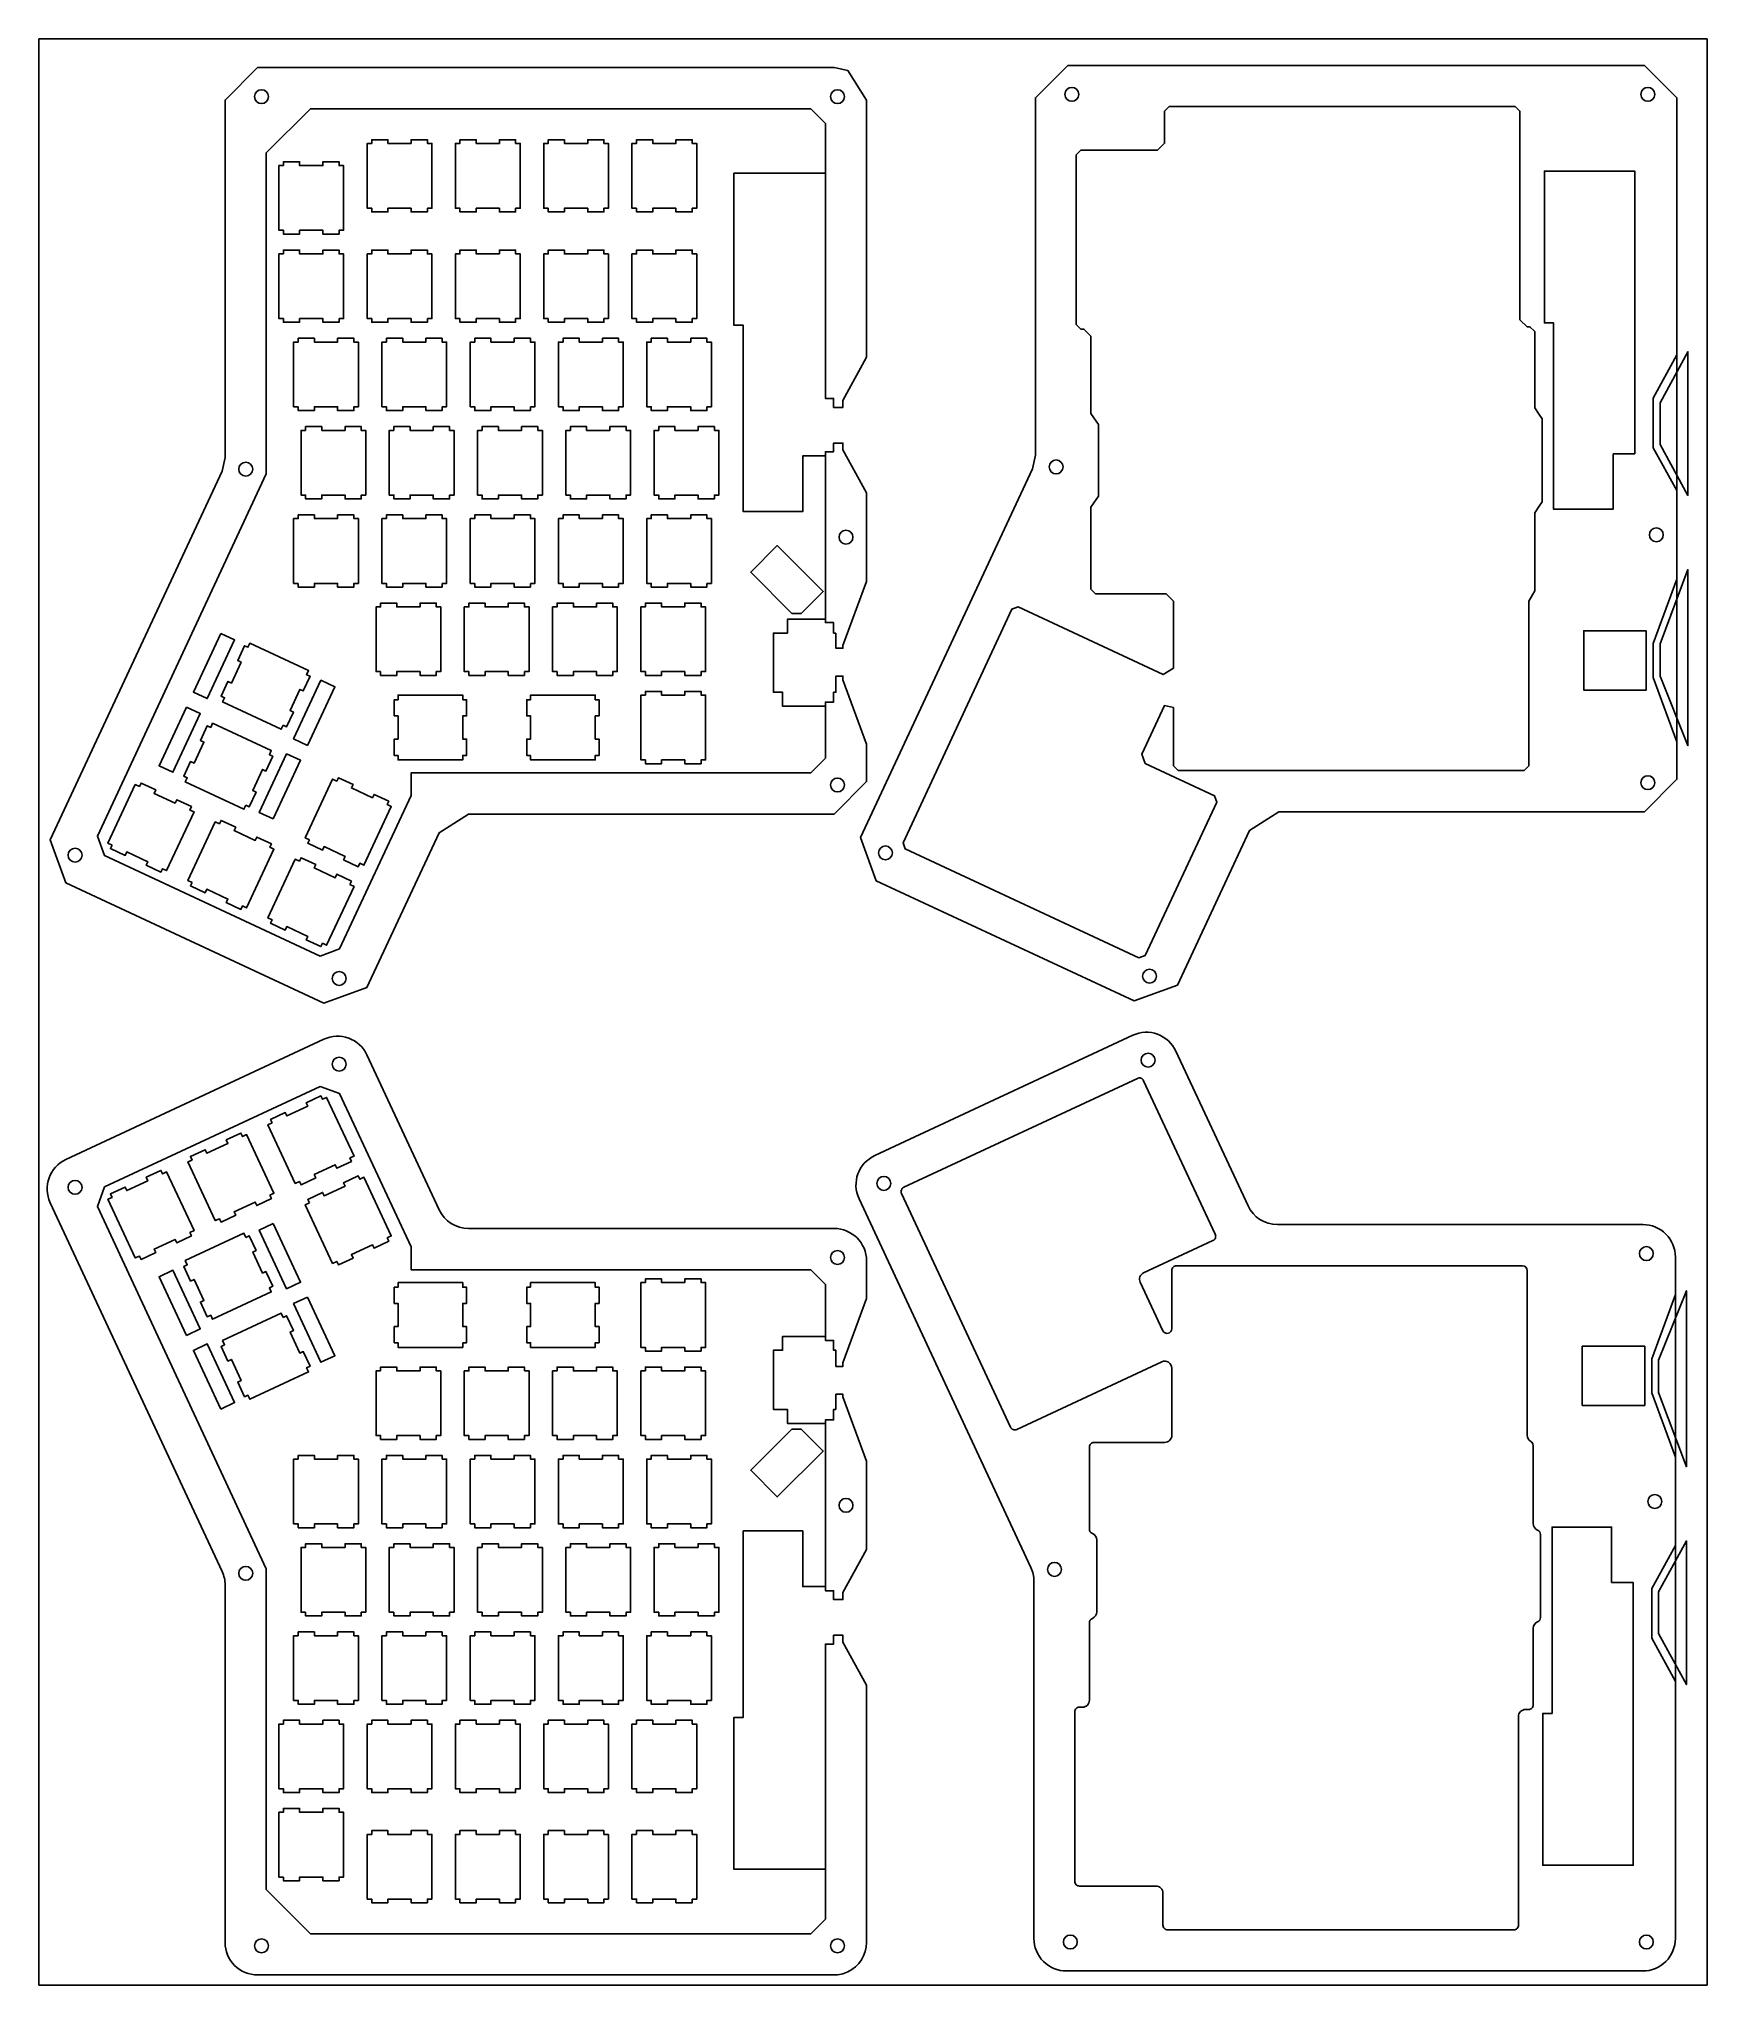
# Model space of a CAD drawing. Header units: millimetres. Extents: x 0 to 360, y 0 to 420.
import ezdxf

# ---------------------------------------------------------------- set-up
doc = ezdxf.new("R2010")
doc.units = ezdxf.units.MM
for name, color, linetype in [('In', 70, 'Continuous'), ('Out', 70, 'Continuous'), ('Switch', 70, 'Continuous')]:
    doc.layers.add(name, color=color, linetype=linetype)

msp = doc.modelspace()

# ---------------------------------------------------------------- linework, layer by layer
for centre in [(48.04, 407.54), (172.35, 407.54), (222.91, 408.04), (347.23, 408.04), (44.63, 327.14), (219.51, 327.63), (174.17, 312.47), (349.05, 312.97), (172.35, 258.99), (347.23, 259.49), (7.8, 243.84), (182.68, 244.33), (64.81, 217.25), (239.69, 217.74), (64.81, 198.75), (239.36, 199.6), (7.8, 172.16), (182.34, 173.01), (172.35, 157.01), (346.9, 157.86), (174.17, 103.53), (348.71, 104.37), (44.63, 88.86), (219.17, 89.71), (48.04, 8.46), (172.35, 8.46), (222.58, 9.3), (346.9, 9.3)]:
    msp.add_circle(centre, 1.5)
at = {"layer": 'In'}
for points in [[(0, 0), (360, 0), (360, 420), (0, 420)], [(169.72, 25), (150, 25), (150, 57.78), (152, 57.78), (152, 98), (164.85, 98), (164.85, 86), (169.72, 86), (169.72, 121.23), (161.54, 121.23), (161.54, 124.23), (158.5, 124.23), (158.5, 137), (160.5, 137), (160.5, 140), (168.46, 140), (169.72, 140), (169.72, 151.19), (166.55, 154.39), (80.32, 154.39), (80.32, 159.29), (64.89, 192.38), (60.67, 193.92), (14.16, 172.24), (12.63, 168.02), (49.07, 89.85), (49.07, 20.61), (58.6, 11.08), (166.55, 11.08), (169.72, 14.26)], [(349.55, 127.85), (355.55, 111.85), (355.55, 149.85), (349.55, 134.85)], [(346.55, 125.08), (346.55, 137.85), (333.05, 137.85), (333.05, 125.08)], [(164.5, 120), (162.5, 120), (153.6, 111.1), (159.35, 105.35), (169.25, 115.25)], [(339.39, 86.85), (339.39, 98.85), (326.55, 98.85), (326.55, 58.63), (324.55, 58.63), (324.55, 25.85), (344.05, 25.85), (344.05, 86.85)], [(349.55, 84.85), (355.55, 95.85), (355.55, 64.85), (349.55, 75.85)]]:
    msp.add_lwpolyline(points, close=True, dxfattribs=at)
msp.add_lwpolyline([(320.18, 155.22), (245.5, 155.22, 0.414214), (244.49, 154.21), (244.49, 141.65, -0.802585), (242.55, 141.22), (237.67, 151.68, -0.414214), (238.41, 153.71), (253.37, 160.68, 0.414214), (253.86, 162.03), (238.4, 195.18, 0.414214), (237.05, 195.68), (186.64, 172.17, 0.414214), (186.15, 170.82), (209.66, 120.4, 0.414214), (211.01, 119.91), (242.32, 134.51, -0.548619), (244.49, 133.13), (244.49, 118.65, -0.414214), (242.96, 117.12), (227.72, 117.12, 0.414214), (226.71, 116.11), (226.71, 98.4, 0.305615), (227.34, 97.46, -0.305615), (228.29, 96.04), (228.29, 80.55, -0.305615), (227.34, 79.14, 0.305615), (226.71, 78.19), (226.71, 61.5, -0.414214), (225.18, 59.97), (224.55, 59.97, 0.414214), (223.53, 58.96), (223.53, 22.38, 0.414214), (224.55, 21.37), (241.06, 21.37, -0.414214), (242.58, 19.84), (242.58, 12.93, 0.414214), (243.58, 11.93), (318.29, 11.93, 0.414214), (319.29, 12.93), (319.29, 57.94, -0.414214), (320.81, 59.47), (321.45, 59.47, 0.414214), (322.46, 60.48), (322.46, 76.99, -0.305615), (323.42, 78.41, 0.305615), (324.05, 79.35), (324.05, 97.24, 0.305615), (323.42, 98.19, -0.305615), (322.46, 99.6), (322.46, 116.45, 0.267949), (321.96, 117.33, -0.267949), (321.19, 118.65), (321.19, 154.21, 0.4141)], format="xyb", close=True, dxfattribs=at)
for points in [[(353.16, 149.01), (348.05, 135.13), (348.05, 127.79), (353.16, 113.91)], [(353.16, 94.84), (348.07, 85.56), (348.05, 74.85), (353.16, 65.55)]]:
    msp.add_lwpolyline(points, dxfattribs=at)
for points in [[(169.72, 391, 0), (150, 391, 0), (150, 358.22, 0), (152, 358.22, 0), (152, 318, 0), (164.85, 318, 0), (164.85, 330, 0), (169.72, 330, 0), (169.72, 294.77, 0), (161.54, 294.77, 0), (161.54, 291.77, 0), (158.5, 291.77, 0), (158.5, 279, 0), (160.5, 279, 0), (160.5, 276, 0), (168.46, 276, 0), (169.72, 276, 0), (169.72, 264.81, 0), (166.55, 261.61, 0), (80.32, 261.61, 0), (80.32, 256.71, 0), (64.89, 223.62, 0), (60.67, 222.08, 0), (14.16, 243.76, 0), (12.63, 247.98, 0), (49.07, 326.15, 0), (49.07, 395.39, 0), (58.6, 404.92, 0), (166.55, 404.92, 0), (169.72, 401.74, 0)], [(320.51, 262.12, 0), (245.83, 262.12, 0), (244.82, 263.13, 0), (244.82, 275.69, 0), (242.88, 276.12, 0), (238, 265.66, 0), (238.74, 263.64, 0), (253.7, 256.66, 0), (254.19, 255.31, 0), (238.74, 222.16, 0), (237.39, 221.67, 0), (186.97, 245.18, 0), (186.48, 246.53, 0), (209.99, 296.94, 0), (211.34, 297.43, 0), (242.65, 282.83, 0), (244.82, 284.21, 0), (244.82, 298.69, 0), (243.29, 300.22, 0), (228.05, 300.22, 0), (227.04, 301.23, 0), (227.04, 318.95, 0), (227.67, 319.89, 0), (228.63, 321.3, 0), (228.63, 336.79, 0), (227.67, 338.21, 0), (227.04, 339.15, 0), (227.04, 355.84, 0), (225.51, 357.37, 0), (224.88, 357.37, 0), (223.86, 358.38, 0), (223.86, 394.96, 0), (224.88, 395.98, 0), (241.39, 395.98, 0), (242.91, 397.5, 0), (242.91, 404.41, 0), (243.91, 405.41, 0), (318.62, 405.41, 0), (319.62, 404.41, 0), (319.62, 359.4, 0), (321.14, 357.88, 0), (321.78, 357.88, 0), (322.8, 356.86, 0), (322.8, 340.35, 0), (323.75, 338.94, 0), (324.38, 338, 0), (324.38, 320.1, 0), (323.75, 319.16, 0), (322.8, 317.74, 0), (322.8, 300.89, 0), (322.29, 300.01, 0), (321.53, 298.69, 0), (321.53, 263.13, 0)], [(339.72, 330.49, 0), (339.72, 318.49, 0), (326.88, 318.49, 0), (326.88, 358.71, 0), (324.88, 358.71, 0), (324.88, 391.49, 0), (344.38, 391.49, 0), (344.38, 330.49, 0)], [(349.88, 332.49, 0), (355.88, 321.49, 0), (355.88, 352.49, 0), (349.88, 341.49, 0)], [(164.5, 296, 0), (162.5, 296, 0), (153.6, 304.9, 0), (159.35, 310.65, 0), (169.25, 300.75, 0)], [(349.88, 289.49, 0), (355.88, 305.49, 0), (355.88, 267.49, 0), (349.88, 282.49, 0)], [(346.88, 292.27, 0), (346.88, 279.49, 0), (333.38, 279.49, 0), (333.38, 292.27, 0)]]:
    msp.add_polyline3d(points, close=True, dxfattribs=at)
for points in [[(353.49, 322.51, 0), (348.4, 331.78, 0), (348.38, 342.49, 0), (353.49, 351.79, 0)], [(353.49, 268.33, 0), (348.38, 282.21, 0), (348.38, 289.55, 0), (353.49, 303.43, 0)]]:
    msp.add_polyline3d(points, dxfattribs=at)
at = {"layer": 'Out'}
for points in [[(172, 124.23), (172, 127.5), (173.5, 127.5), (173.5, 126.94), (178.61, 113.06), (178.61, 93.99), (173.51, 84.7), (173.5, 84.68), (173.5, 83.21), (171.5, 83.21), (171.5, 85.1), (169.72, 85.1), (169.72, 86), (164.85, 86), (164.85, 98), (152, 98), (152, 57.78), (150, 57.78), (150, 25), (168.72, 25), (169.72, 25), (169.72, 73.59), (171.5, 73.59), (171.5, 75.51), (173.5, 75.51), (173.5, 74.01), (173.5, 74.01), (178.61, 64.7), (178.61, 9.19, -0.291471), (174.57, 2.85, -0.109519), (171.61, 2.19), (47.18, 2.19, -0.414214), (40.18, 9.19), (40.18, 86.32, 0.109498), (39.53, 89.28), (2.43, 168.85, -0.414191), (5.82, 178.15), (61.5, 204.12, -0.414222), (70.8, 200.73), (86.38, 167.32, 0.291482), (92.73, 163.28), (171.61, 163.28, -0.414207), (178.61, 156.28), (178.61, 156.28), (178.61, 148.17), (173.5, 134.29), (173.5, 133.5), (172, 133.5), (172, 137), (171.5, 137), (171.5, 139.12), (169.72, 139.12), (169.72, 140), (168.46, 140), (160.5, 140), (160.5, 137), (158.5, 137), (158.5, 124.23), (161.54, 124.23), (161.54, 121.23), (169.72, 121.23), (169.72, 121.95), (171.5, 121.95), (171.5, 124.23)], [(346.16, 3.04, 0.414214), (353.16, 10.04), (353.16, 65.55), (353.16, 65.55), (353.16, 94.84), (353.16, 113.91), (353.16, 149.01), (353.16, 157.13, 0.414214), (346.16, 164.13), (267.27, 164.13, -0.291482), (260.93, 168.17), (245.35, 201.58, 0.414222), (236.05, 204.97), (180.36, 179, 0.414191), (176.98, 169.7), (214.07, 90.13, -0.109498), (214.73, 87.17), (214.73, 10.04, 0.414214), (221.73, 3.04)]]:
    msp.add_lwpolyline(points, format="xyb", close=True, dxfattribs=at)
for points in [[(172, 291.77, 0), (172, 288.5, 0), (173.5, 288.5, 0), (173.5, 289.06, 0), (178.61, 302.94, 0), (178.61, 322.01, 0), (173.51, 331.3, 0), (173.5, 331.32, 0), (173.5, 332.79, 0), (171.5, 332.79, 0), (171.5, 330.9, 0), (169.72, 330.9, 0), (169.72, 330, 0), (164.85, 330, 0), (164.85, 318, 0), (152, 318, 0), (152, 358.22, 0), (150, 358.22, 0), (150, 391, 0), (168.72, 391, 0), (169.72, 391, 0), (169.72, 342.41, 0), (171.5, 342.41, 0), (171.5, 340.49, 0), (173.5, 340.49, 0), (173.5, 341.99, 0), (173.5, 341.99, 0), (178.61, 351.3, 0), (178.61, 406.81, 0), (174.57, 413.15, 0), (171.61, 413.81, 0), (47.18, 413.81, 0), (40.18, 406.81, 0), (40.18, 329.68, 0), (39.53, 326.72, 0), (2.43, 247.15, 0), (5.82, 237.85, 0), (61.5, 211.88, 0), (70.8, 215.27, 0), (86.38, 248.68, 0), (92.73, 252.72, 0), (171.61, 252.72, 0), (178.61, 259.72, 0), (178.61, 259.72, 0), (178.61, 267.83, 0), (173.5, 281.71, 0), (173.5, 282.5, 0), (172, 282.5, 0), (172, 279, 0), (171.5, 279, 0), (171.5, 276.88, 0), (169.72, 276.88, 0), (169.72, 276, 0), (168.46, 276, 0), (160.5, 276, 0), (160.5, 279, 0), (158.5, 279, 0), (158.5, 291.77, 0), (161.54, 291.77, 0), (161.54, 294.77, 0), (169.72, 294.77, 0), (169.72, 294.05, 0), (171.5, 294.05, 0), (171.5, 291.77, 0)], [(346.49, 414.3, 0), (353.49, 407.3, 0), (353.49, 351.79, 0), (353.49, 351.79, 0), (353.49, 322.51, 0), (353.49, 303.43, 0), (353.49, 268.33, 0), (353.49, 260.22, 0), (346.49, 253.22, 0), (267.6, 253.22, 0), (261.26, 249.17, 0), (245.68, 215.76, 0), (236.38, 212.38, 0), (180.7, 238.34, 0), (177.31, 247.64, 0), (214.41, 327.21, 0), (215.06, 330.17, 0), (215.06, 407.3, 0), (222.06, 414.3, 0)]]:
    msp.add_polyline3d(points, close=True, dxfattribs=at)
at = {"layer": 'Switch'}
for points in [[(67.11, 178.51), (67.45, 177.77), (64.28, 176.29), (63.94, 177.03), (59.4, 174.91), (59.74, 174.18), (56.57, 172.7), (56.22, 173.43), (55.33, 173.02), (49.43, 185.68), (50.32, 186.09), (49.98, 186.83), (53.15, 188.31), (53.49, 187.57), (58.03, 189.69), (57.69, 190.43), (60.86, 191.9), (61.2, 191.17), (62.09, 191.58), (68, 178.92)], [(33.05, 178.04), (32.71, 178.78), (35.88, 180.26), (36.23, 179.52), (40.77, 181.64), (40.42, 182.38), (43.6, 183.86), (43.94, 183.12), (44.83, 183.54), (50.73, 170.87), (49.84, 170.46), (50.19, 169.72), (47.01, 168.24), (46.67, 168.98), (42.13, 166.86), (42.47, 166.13), (39.3, 164.65), (38.96, 165.38), (38.07, 164.97), (32.17, 177.63)], [(15.79, 169.99), (15.44, 170.73), (18.62, 172.21), (18.96, 171.47), (23.5, 173.59), (23.16, 174.33), (26.33, 175.8), (26.67, 175.07), (27.56, 175.48), (33.47, 162.82), (32.58, 162.41), (32.92, 161.67), (29.75, 160.19), (29.4, 160.93), (24.87, 158.81), (25.21, 158.07), (22.04, 156.6), (21.69, 157.33), (20.8, 156.92), (14.9, 169.58)], [(58.37, 168.83), (58.02, 169.57), (61.2, 171.05), (61.54, 170.31), (66.08, 172.43), (65.74, 173.16), (68.91, 174.64), (69.25, 173.9), (70.14, 174.32), (76.05, 161.66), (75.16, 161.24), (75.5, 160.51), (72.33, 159.03), (71.98, 159.76), (67.45, 157.65), (67.79, 156.91), (64.62, 155.43), (64.27, 156.17), (63.38, 155.75), (57.48, 168.41)], [(50.55, 164.34), (56.46, 151.68), (53.46, 150.29), (47.56, 162.95)], [(44.66, 161.36), (45.39, 161.7), (46.87, 158.53), (46.14, 158.18), (48.25, 153.64), (48.99, 153.99), (50.47, 150.82), (49.73, 150.47), (50.15, 149.58), (37.49, 143.68), (37.07, 144.57), (36.34, 144.22), (34.85, 147.4), (35.59, 147.74), (33.48, 152.28), (32.74, 151.94), (31.26, 155.11), (32, 155.45), (31.58, 156.34), (44.24, 162.25)], [(31.82, 140.2), (25.92, 152.86), (28.91, 154.25), (34.81, 141.59)], [(91.48, 138.61), (91.48, 137.62), (77.51, 137.62), (77.51, 138.61), (76.7, 138.61), (76.7, 142.11), (77.51, 142.11), (77.51, 147.11), (76.7, 147.11), (76.7, 150.61), (77.51, 150.61), (77.51, 151.59), (91.48, 151.59), (91.48, 150.61), (92.29, 150.61), (92.29, 147.11), (91.48, 147.11), (91.48, 142.11), (92.29, 142.11), (92.29, 138.61)], [(106.09, 150.61), (106.09, 151.59), (120.06, 151.59), (120.06, 150.61), (120.87, 150.61), (120.87, 147.11), (120.06, 147.11), (120.06, 142.11), (120.87, 142.11), (120.87, 138.61), (120.06, 138.61), (120.06, 137.62), (106.09, 137.62), (106.09, 138.61), (105.27, 138.61), (105.27, 142.11), (106.09, 142.11), (106.09, 147.11), (105.27, 147.11), (105.27, 150.61)], [(130.88, 151.59), (130.88, 152.41), (134.38, 152.41), (134.38, 151.59), (139.39, 151.59), (139.39, 152.41), (142.89, 152.41), (142.89, 151.59), (143.87, 151.59), (143.87, 137.62), (142.89, 137.62), (142.89, 136.81), (139.39, 136.81), (139.39, 137.62), (134.38, 137.62), (134.38, 136.81), (130.88, 136.81), (130.88, 137.62), (129.9, 137.62), (129.9, 151.59)], [(57.96, 148.46), (63.86, 135.8), (60.87, 134.4), (54.97, 147.07)], [(52.71, 144.09), (53.45, 144.43), (54.93, 141.26), (54.19, 140.92), (56.31, 136.38), (57.04, 136.72), (58.52, 133.55), (57.78, 133.21), (58.2, 132.32), (45.54, 126.41), (45.12, 127.3), (44.39, 126.96), (42.91, 130.13), (43.64, 130.47), (41.53, 135.01), (40.79, 134.67), (39.31, 137.84), (40.05, 138.19), (39.63, 139.08), (52.29, 144.98)], [(39.23, 124.32), (33.33, 136.97), (36.32, 138.37), (42.22, 125.71)], [(73.73, 132.54), (73.73, 133.36), (77.23, 133.36), (77.23, 132.54), (82.24, 132.54), (82.24, 133.36), (85.74, 133.36), (85.74, 132.54), (86.72, 132.54), (86.72, 118.58), (85.74, 118.58), (85.74, 117.76), (82.24, 117.76), (82.24, 118.58), (77.23, 118.58), (77.23, 117.76), (73.73, 117.76), (73.73, 118.58), (72.75, 118.58), (72.75, 132.54)], [(104.79, 132.54), (105.77, 132.54), (105.77, 118.58), (104.79, 118.58), (104.79, 117.76), (101.29, 117.76), (101.29, 118.58), (96.28, 118.58), (96.28, 117.76), (92.78, 117.76), (92.78, 118.58), (91.8, 118.58), (91.8, 132.54), (92.78, 132.54), (92.78, 133.36), (96.28, 133.36), (96.28, 132.54), (101.29, 132.54), (101.29, 133.36), (104.79, 133.36)], [(111.83, 132.54), (111.83, 133.36), (115.33, 133.36), (115.33, 132.54), (120.34, 132.54), (120.34, 133.36), (123.84, 133.36), (123.84, 132.54), (124.82, 132.54), (124.82, 118.58), (123.84, 118.58), (123.84, 117.76), (120.34, 117.76), (120.34, 118.58), (115.33, 118.58), (115.33, 117.76), (111.83, 117.76), (111.83, 118.58), (110.85, 118.58), (110.85, 132.54)], [(130.88, 132.54), (130.88, 133.36), (134.38, 133.36), (134.38, 132.54), (139.39, 132.54), (139.39, 133.36), (142.89, 133.36), (142.89, 132.54), (143.87, 132.54), (143.87, 118.58), (142.89, 118.58), (142.89, 117.76), (139.39, 117.76), (139.39, 118.58), (134.38, 118.58), (134.38, 117.76), (130.88, 117.76), (130.88, 118.58), (129.9, 118.58), (129.9, 132.54)], [(55.95, 113.5), (55.95, 114.31), (59.45, 114.31), (59.45, 113.5), (64.46, 113.5), (64.46, 114.31), (67.96, 114.31), (67.96, 113.5), (68.94, 113.5), (68.94, 99.53), (67.96, 99.53), (67.96, 98.71), (64.46, 98.71), (64.46, 99.53), (59.45, 99.53), (59.45, 98.71), (55.95, 98.71), (55.95, 99.53), (54.97, 99.53), (54.97, 113.5)], [(87.01, 113.5), (87.99, 113.5), (87.99, 99.53), (87.01, 99.53), (87.01, 98.71), (83.51, 98.71), (83.51, 99.53), (78.5, 99.53), (78.5, 98.71), (75, 98.71), (75, 99.53), (74.02, 99.53), (74.02, 113.5), (75, 113.5), (75, 114.31), (78.5, 114.31), (78.5, 113.5), (83.51, 113.5), (83.51, 114.31), (87.01, 114.31)], [(106.06, 113.5), (107.04, 113.5), (107.04, 99.53), (106.06, 99.53), (106.06, 98.71), (102.56, 98.71), (102.56, 99.53), (97.55, 99.53), (97.55, 98.71), (94.05, 98.71), (94.05, 99.53), (93.07, 99.53), (93.07, 113.5), (94.05, 113.5), (94.05, 114.31), (97.55, 114.31), (97.55, 113.5), (102.56, 113.5), (102.56, 114.31), (106.06, 114.31)], [(125.11, 113.5), (126.09, 113.5), (126.09, 99.53), (125.11, 99.53), (125.11, 98.71), (121.61, 98.71), (121.61, 99.53), (116.6, 99.53), (116.6, 98.71), (113.1, 98.71), (113.1, 99.53), (112.12, 99.53), (112.12, 113.5), (113.1, 113.5), (113.1, 114.31), (116.6, 114.31), (116.6, 113.5), (121.61, 113.5), (121.61, 114.31), (125.11, 114.31)], [(144.16, 113.5), (145.14, 113.5), (145.14, 99.53), (144.16, 99.53), (144.16, 98.71), (140.66, 98.71), (140.66, 99.53), (135.65, 99.53), (135.65, 98.71), (132.15, 98.71), (132.15, 99.53), (131.17, 99.53), (131.17, 113.5), (132.15, 113.5), (132.15, 114.31), (135.65, 114.31), (135.65, 113.5), (140.66, 113.5), (140.66, 114.31), (144.16, 114.31)], [(57.55, 80.47), (56.57, 80.47), (56.57, 94.44), (57.55, 94.44), (57.55, 95.26), (61.05, 95.26), (61.05, 94.44), (66.06, 94.44), (66.06, 95.26), (69.56, 95.26), (69.56, 94.44), (70.54, 94.44), (70.54, 80.47), (69.56, 80.47), (69.56, 79.66), (66.06, 79.66), (66.06, 80.47), (61.05, 80.47), (61.05, 79.66), (57.55, 79.66)], [(76.6, 80.47), (75.62, 80.47), (75.62, 94.44), (76.6, 94.44), (76.6, 95.26), (80.1, 95.26), (80.1, 94.44), (85.11, 94.44), (85.11, 95.26), (88.61, 95.26), (88.61, 94.44), (89.59, 94.44), (89.59, 80.47), (88.61, 80.47), (88.61, 79.66), (85.11, 79.66), (85.11, 80.47), (80.1, 80.47), (80.1, 79.66), (76.6, 79.66)], [(107.66, 80.47), (107.66, 79.66), (104.16, 79.66), (104.16, 80.47), (99.15, 80.47), (99.15, 79.66), (95.65, 79.66), (95.65, 80.47), (94.67, 80.47), (94.67, 94.44), (95.65, 94.44), (95.65, 95.26), (99.15, 95.26), (99.15, 94.44), (104.16, 94.44), (104.16, 95.26), (107.66, 95.26), (107.66, 94.44), (108.64, 94.44), (108.64, 80.47)], [(114.7, 80.47), (113.72, 80.47), (113.72, 94.44), (114.7, 94.44), (114.7, 95.26), (118.2, 95.26), (118.2, 94.44), (123.21, 94.44), (123.21, 95.26), (126.71, 95.26), (126.71, 94.44), (127.69, 94.44), (127.69, 80.47), (126.71, 80.47), (126.71, 79.66), (123.21, 79.66), (123.21, 80.47), (118.2, 80.47), (118.2, 79.66), (114.7, 79.66)], [(145.76, 80.47), (145.76, 79.66), (142.26, 79.66), (142.26, 80.47), (137.25, 80.47), (137.25, 79.66), (133.75, 79.66), (133.75, 80.47), (132.77, 80.47), (132.77, 94.44), (133.75, 94.44), (133.75, 95.26), (137.25, 95.26), (137.25, 94.44), (142.26, 94.44), (142.26, 95.26), (145.76, 95.26), (145.76, 94.44), (146.74, 94.44), (146.74, 80.47)], [(55.95, 75.39), (55.95, 76.21), (59.45, 76.21), (59.45, 75.39), (64.46, 75.39), (64.46, 76.21), (67.96, 76.21), (67.96, 75.39), (68.94, 75.39), (68.94, 61.42), (67.96, 61.42), (67.96, 60.61), (64.46, 60.61), (64.46, 61.42), (59.45, 61.42), (59.45, 60.61), (55.95, 60.61), (55.95, 61.42), (54.97, 61.42), (54.97, 75.39)], [(87.01, 75.39), (87.99, 75.39), (87.99, 61.42), (87.01, 61.42), (87.01, 60.61), (83.51, 60.61), (83.51, 61.42), (78.5, 61.42), (78.5, 60.61), (75, 60.61), (75, 61.42), (74.02, 61.42), (74.02, 75.39), (75, 75.39), (75, 76.21), (78.5, 76.21), (78.5, 75.39), (83.51, 75.39), (83.51, 76.21), (87.01, 76.21)], [(106.06, 75.39), (107.04, 75.39), (107.04, 61.42), (106.06, 61.42), (106.06, 60.61), (102.56, 60.61), (102.56, 61.42), (97.55, 61.42), (97.55, 60.61), (94.05, 60.61), (94.05, 61.42), (93.07, 61.42), (93.07, 75.39), (94.05, 75.39), (94.05, 76.21), (97.55, 76.21), (97.55, 75.39), (102.56, 75.39), (102.56, 76.21), (106.06, 76.21)], [(125.11, 75.39), (126.09, 75.39), (126.09, 61.42), (125.11, 61.42), (125.11, 60.61), (121.61, 60.61), (121.61, 61.42), (116.6, 61.42), (116.6, 60.61), (113.1, 60.61), (113.1, 61.42), (112.12, 61.42), (112.12, 75.39), (113.1, 75.39), (113.1, 76.21), (116.6, 76.21), (116.6, 75.39), (121.61, 75.39), (121.61, 76.21), (125.11, 76.21)], [(144.16, 75.39), (145.14, 75.39), (145.14, 61.42), (144.16, 61.42), (144.16, 60.61), (140.66, 60.61), (140.66, 61.42), (135.65, 61.42), (135.65, 60.61), (132.15, 60.61), (132.15, 61.42), (131.17, 61.42), (131.17, 75.39), (132.15, 75.39), (132.15, 76.21), (135.65, 76.21), (135.65, 75.39), (140.66, 75.39), (140.66, 76.21), (144.16, 76.21)], [(64.78, 56.34), (65.76, 56.34), (65.76, 42.38), (64.78, 42.38), (64.78, 41.56), (61.28, 41.56), (61.28, 42.38), (56.27, 42.38), (56.27, 41.56), (52.77, 41.56), (52.77, 42.38), (51.79, 42.38), (51.79, 56.34), (52.77, 56.34), (52.77, 57.16), (56.27, 57.16), (56.27, 56.34), (61.28, 56.34), (61.28, 57.16), (64.78, 57.16)], [(83.83, 56.34), (84.81, 56.34), (84.81, 42.38), (83.83, 42.38), (83.83, 41.56), (80.33, 41.56), (80.33, 42.38), (75.32, 42.38), (75.32, 41.56), (71.82, 41.56), (71.82, 42.38), (70.84, 42.38), (70.84, 56.34), (71.82, 56.34), (71.82, 57.16), (75.32, 57.16), (75.32, 56.34), (80.33, 56.34), (80.33, 57.16), (83.83, 57.16)], [(102.88, 56.34), (103.86, 56.34), (103.86, 42.38), (102.88, 42.38), (102.88, 41.56), (99.38, 41.56), (99.38, 42.38), (94.37, 42.38), (94.37, 41.56), (90.87, 41.56), (90.87, 42.38), (89.89, 42.38), (89.89, 56.34), (90.87, 56.34), (90.87, 57.16), (94.37, 57.16), (94.37, 56.34), (99.38, 56.34), (99.38, 57.16), (102.88, 57.16)], [(109.92, 56.34), (109.92, 57.16), (113.42, 57.16), (113.42, 56.34), (118.43, 56.34), (118.43, 57.16), (121.93, 57.16), (121.93, 56.34), (122.91, 56.34), (122.91, 42.38), (121.93, 42.38), (121.93, 41.56), (118.43, 41.56), (118.43, 42.38), (113.42, 42.38), (113.42, 41.56), (109.92, 41.56), (109.92, 42.38), (108.94, 42.38), (108.94, 56.34)], [(128.97, 56.34), (128.97, 57.16), (132.47, 57.16), (132.47, 56.34), (137.48, 56.34), (137.48, 57.16), (140.98, 57.16), (140.98, 56.34), (141.96, 56.34), (141.96, 42.38), (140.98, 42.38), (140.98, 41.56), (137.48, 41.56), (137.48, 42.38), (132.47, 42.38), (132.47, 41.56), (128.97, 41.56), (128.97, 42.38), (127.99, 42.38), (127.99, 56.34)], [(52.77, 23.32), (51.79, 23.32), (51.79, 37.3), (52.77, 37.3), (52.77, 38.11), (56.27, 38.11), (56.27, 37.3), (61.28, 37.3), (61.28, 38.11), (64.78, 38.11), (64.78, 37.3), (65.76, 37.3), (65.76, 23.32), (64.78, 23.32), (64.78, 22.51), (61.28, 22.51), (61.28, 23.32), (56.27, 23.32), (56.27, 22.51), (52.77, 22.51)], [(83.83, 32.53), (84.81, 32.53), (84.81, 18.56), (83.83, 18.56), (83.83, 17.75), (80.33, 17.75), (80.33, 18.56), (75.32, 18.56), (75.32, 17.75), (71.82, 17.75), (71.82, 18.56), (70.84, 18.56), (70.84, 32.53), (71.82, 32.53), (71.82, 33.35), (75.32, 33.35), (75.32, 32.53), (80.33, 32.53), (80.33, 33.35), (83.83, 33.35)], [(102.88, 32.53), (103.86, 32.53), (103.86, 18.56), (102.88, 18.56), (102.88, 17.75), (99.38, 17.75), (99.38, 18.56), (94.37, 18.56), (94.37, 17.75), (90.87, 17.75), (90.87, 18.56), (89.89, 18.56), (89.89, 32.53), (90.87, 32.53), (90.87, 33.35), (94.37, 33.35), (94.37, 32.53), (99.38, 32.53), (99.38, 33.35), (102.88, 33.35)], [(109.92, 32.53), (109.92, 33.35), (113.42, 33.35), (113.42, 32.53), (118.43, 32.53), (118.43, 33.35), (121.93, 33.35), (121.93, 32.53), (122.91, 32.53), (122.91, 18.56), (121.93, 18.56), (121.93, 17.75), (118.43, 17.75), (118.43, 18.56), (113.42, 18.56), (113.42, 17.75), (109.92, 17.75), (109.92, 18.56), (108.94, 18.56), (108.94, 32.53)], [(128.97, 32.53), (128.97, 33.35), (132.47, 33.35), (132.47, 32.53), (137.48, 32.53), (137.48, 33.35), (140.98, 33.35), (140.98, 32.53), (141.96, 32.53), (141.96, 18.56), (140.98, 18.56), (140.98, 17.75), (137.48, 17.75), (137.48, 18.56), (132.47, 18.56), (132.47, 17.75), (128.97, 17.75), (128.97, 18.56), (127.99, 18.56), (127.99, 32.53)]]:
    msp.add_lwpolyline(points, close=True, dxfattribs=at)
for points in [[(83.83, 383.47, 0), (84.81, 383.47, 0), (84.81, 397.44, 0), (83.83, 397.44, 0), (83.83, 398.25, 0), (80.33, 398.25, 0), (80.33, 397.44, 0), (75.32, 397.44, 0), (75.32, 398.25, 0), (71.82, 398.25, 0), (71.82, 397.44, 0), (70.84, 397.44, 0), (70.84, 383.47, 0), (71.82, 383.47, 0), (71.82, 382.65, 0), (75.32, 382.65, 0), (75.32, 383.47, 0), (80.33, 383.47, 0), (80.33, 382.65, 0), (83.83, 382.65, 0)], [(102.88, 383.47, 0), (103.86, 383.47, 0), (103.86, 397.44, 0), (102.88, 397.44, 0), (102.88, 398.25, 0), (99.38, 398.25, 0), (99.38, 397.44, 0), (94.37, 397.44, 0), (94.37, 398.25, 0), (90.87, 398.25, 0), (90.87, 397.44, 0), (89.89, 397.44, 0), (89.89, 383.47, 0), (90.87, 383.47, 0), (90.87, 382.65, 0), (94.37, 382.65, 0), (94.37, 383.47, 0), (99.38, 383.47, 0), (99.38, 382.65, 0), (102.88, 382.65, 0)], [(109.92, 383.47, 0), (109.92, 382.65, 0), (113.42, 382.65, 0), (113.42, 383.47, 0), (118.43, 383.47, 0), (118.43, 382.65, 0), (121.93, 382.65, 0), (121.93, 383.47, 0), (122.91, 383.47, 0), (122.91, 397.44, 0), (121.93, 397.44, 0), (121.93, 398.25, 0), (118.43, 398.25, 0), (118.43, 397.44, 0), (113.42, 397.44, 0), (113.42, 398.25, 0), (109.92, 398.25, 0), (109.92, 397.44, 0), (108.94, 397.44, 0), (108.94, 383.47, 0)], [(128.97, 383.47, 0), (128.97, 382.65, 0), (132.47, 382.65, 0), (132.47, 383.47, 0), (137.48, 383.47, 0), (137.48, 382.65, 0), (140.98, 382.65, 0), (140.98, 383.47, 0), (141.96, 383.47, 0), (141.96, 397.44, 0), (140.98, 397.44, 0), (140.98, 398.25, 0), (137.48, 398.25, 0), (137.48, 397.44, 0), (132.47, 397.44, 0), (132.47, 398.25, 0), (128.97, 398.25, 0), (128.97, 397.44, 0), (127.99, 397.44, 0), (127.99, 383.47, 0)], [(52.77, 392.68, 0), (51.79, 392.68, 0), (51.79, 378.7, 0), (52.77, 378.7, 0), (52.77, 377.89, 0), (56.27, 377.89, 0), (56.27, 378.7, 0), (61.28, 378.7, 0), (61.28, 377.89, 0), (64.78, 377.89, 0), (64.78, 378.7, 0), (65.76, 378.7, 0), (65.76, 392.68, 0), (64.78, 392.68, 0), (64.78, 393.49, 0), (61.28, 393.49, 0), (61.28, 392.68, 0), (56.27, 392.68, 0), (56.27, 393.49, 0), (52.77, 393.49, 0)], [(64.78, 359.65, 0), (65.76, 359.65, 0), (65.76, 373.62, 0), (64.78, 373.62, 0), (64.78, 374.44, 0), (61.28, 374.44, 0), (61.28, 373.62, 0), (56.27, 373.62, 0), (56.27, 374.44, 0), (52.77, 374.44, 0), (52.77, 373.62, 0), (51.79, 373.62, 0), (51.79, 359.65, 0), (52.77, 359.65, 0), (52.77, 358.84, 0), (56.27, 358.84, 0), (56.27, 359.65, 0), (61.28, 359.65, 0), (61.28, 358.84, 0), (64.78, 358.84, 0)], [(83.83, 359.65, 0), (84.81, 359.65, 0), (84.81, 373.62, 0), (83.83, 373.62, 0), (83.83, 374.44, 0), (80.33, 374.44, 0), (80.33, 373.62, 0), (75.32, 373.62, 0), (75.32, 374.44, 0), (71.82, 374.44, 0), (71.82, 373.62, 0), (70.84, 373.62, 0), (70.84, 359.65, 0), (71.82, 359.65, 0), (71.82, 358.84, 0), (75.32, 358.84, 0), (75.32, 359.65, 0), (80.33, 359.65, 0), (80.33, 358.84, 0), (83.83, 358.84, 0)], [(102.88, 359.65, 0), (103.86, 359.65, 0), (103.86, 373.62, 0), (102.88, 373.62, 0), (102.88, 374.44, 0), (99.38, 374.44, 0), (99.38, 373.62, 0), (94.37, 373.62, 0), (94.37, 374.44, 0), (90.87, 374.44, 0), (90.87, 373.62, 0), (89.89, 373.62, 0), (89.89, 359.65, 0), (90.87, 359.65, 0), (90.87, 358.84, 0), (94.37, 358.84, 0), (94.37, 359.65, 0), (99.38, 359.65, 0), (99.38, 358.84, 0), (102.88, 358.84, 0)], [(109.92, 359.65, 0), (109.92, 358.84, 0), (113.42, 358.84, 0), (113.42, 359.65, 0), (118.43, 359.65, 0), (118.43, 358.84, 0), (121.93, 358.84, 0), (121.93, 359.65, 0), (122.91, 359.65, 0), (122.91, 373.62, 0), (121.93, 373.62, 0), (121.93, 374.44, 0), (118.43, 374.44, 0), (118.43, 373.62, 0), (113.42, 373.62, 0), (113.42, 374.44, 0), (109.92, 374.44, 0), (109.92, 373.62, 0), (108.94, 373.62, 0), (108.94, 359.65, 0)], [(128.97, 359.65, 0), (128.97, 358.84, 0), (132.47, 358.84, 0), (132.47, 359.65, 0), (137.48, 359.65, 0), (137.48, 358.84, 0), (140.98, 358.84, 0), (140.98, 359.65, 0), (141.96, 359.65, 0), (141.96, 373.62, 0), (140.98, 373.62, 0), (140.98, 374.44, 0), (137.48, 374.44, 0), (137.48, 373.62, 0), (132.47, 373.62, 0), (132.47, 374.44, 0), (128.97, 374.44, 0), (128.97, 373.62, 0), (127.99, 373.62, 0), (127.99, 359.65, 0)], [(55.95, 340.61, 0), (55.95, 339.79, 0), (59.45, 339.79, 0), (59.45, 340.61, 0), (64.46, 340.61, 0), (64.46, 339.79, 0), (67.96, 339.79, 0), (67.96, 340.61, 0), (68.94, 340.61, 0), (68.94, 354.57, 0), (67.96, 354.57, 0), (67.96, 355.39, 0), (64.46, 355.39, 0), (64.46, 354.57, 0), (59.45, 354.57, 0), (59.45, 355.39, 0), (55.95, 355.39, 0), (55.95, 354.57, 0), (54.97, 354.57, 0), (54.97, 340.61, 0)], [(87.01, 340.61, 0), (87.99, 340.61, 0), (87.99, 354.57, 0), (87.01, 354.57, 0), (87.01, 355.39, 0), (83.51, 355.39, 0), (83.51, 354.57, 0), (78.5, 354.57, 0), (78.5, 355.39, 0), (75, 355.39, 0), (75, 354.57, 0), (74.02, 354.57, 0), (74.02, 340.61, 0), (75, 340.61, 0), (75, 339.79, 0), (78.5, 339.79, 0), (78.5, 340.61, 0), (83.51, 340.61, 0), (83.51, 339.79, 0), (87.01, 339.79, 0)], [(106.06, 340.61, 0), (107.04, 340.61, 0), (107.04, 354.57, 0), (106.06, 354.57, 0), (106.06, 355.39, 0), (102.56, 355.39, 0), (102.56, 354.57, 0), (97.55, 354.57, 0), (97.55, 355.39, 0), (94.05, 355.39, 0), (94.05, 354.57, 0), (93.07, 354.57, 0), (93.07, 340.61, 0), (94.05, 340.61, 0), (94.05, 339.79, 0), (97.55, 339.79, 0), (97.55, 340.61, 0), (102.56, 340.61, 0), (102.56, 339.79, 0), (106.06, 339.79, 0)], [(125.11, 340.61, 0), (126.09, 340.61, 0), (126.09, 354.57, 0), (125.11, 354.57, 0), (125.11, 355.39, 0), (121.61, 355.39, 0), (121.61, 354.57, 0), (116.6, 354.57, 0), (116.6, 355.39, 0), (113.1, 355.39, 0), (113.1, 354.57, 0), (112.12, 354.57, 0), (112.12, 340.61, 0), (113.1, 340.61, 0), (113.1, 339.79, 0), (116.6, 339.79, 0), (116.6, 340.61, 0), (121.61, 340.61, 0), (121.61, 339.79, 0), (125.11, 339.79, 0)], [(144.16, 340.61, 0), (145.14, 340.61, 0), (145.14, 354.57, 0), (144.16, 354.57, 0), (144.16, 355.39, 0), (140.66, 355.39, 0), (140.66, 354.57, 0), (135.65, 354.57, 0), (135.65, 355.39, 0), (132.15, 355.39, 0), (132.15, 354.57, 0), (131.17, 354.57, 0), (131.17, 340.61, 0), (132.15, 340.61, 0), (132.15, 339.79, 0), (135.65, 339.79, 0), (135.65, 340.61, 0), (140.66, 340.61, 0), (140.66, 339.79, 0), (144.16, 339.79, 0)], [(57.55, 335.52, 0), (56.57, 335.52, 0), (56.57, 321.56, 0), (57.55, 321.56, 0), (57.55, 320.74, 0), (61.05, 320.74, 0), (61.05, 321.56, 0), (66.06, 321.56, 0), (66.06, 320.74, 0), (69.56, 320.74, 0), (69.56, 321.56, 0), (70.54, 321.56, 0), (70.54, 335.52, 0), (69.56, 335.52, 0), (69.56, 336.34, 0), (66.06, 336.34, 0), (66.06, 335.52, 0), (61.05, 335.52, 0), (61.05, 336.34, 0), (57.55, 336.34, 0)], [(76.6, 335.52, 0), (75.62, 335.52, 0), (75.62, 321.56, 0), (76.6, 321.56, 0), (76.6, 320.74, 0), (80.1, 320.74, 0), (80.1, 321.56, 0), (85.11, 321.56, 0), (85.11, 320.74, 0), (88.61, 320.74, 0), (88.61, 321.56, 0), (89.59, 321.56, 0), (89.59, 335.52, 0), (88.61, 335.52, 0), (88.61, 336.34, 0), (85.11, 336.34, 0), (85.11, 335.52, 0), (80.1, 335.52, 0), (80.1, 336.34, 0), (76.6, 336.34, 0)], [(107.66, 335.52, 0), (107.66, 336.34, 0), (104.16, 336.34, 0), (104.16, 335.52, 0), (99.15, 335.52, 0), (99.15, 336.34, 0), (95.65, 336.34, 0), (95.65, 335.52, 0), (94.67, 335.52, 0), (94.67, 321.56, 0), (95.65, 321.56, 0), (95.65, 320.74, 0), (99.15, 320.74, 0), (99.15, 321.56, 0), (104.16, 321.56, 0), (104.16, 320.74, 0), (107.66, 320.74, 0), (107.66, 321.56, 0), (108.64, 321.56, 0), (108.64, 335.52, 0)], [(114.7, 335.52, 0), (113.72, 335.52, 0), (113.72, 321.56, 0), (114.7, 321.56, 0), (114.7, 320.74, 0), (118.2, 320.74, 0), (118.2, 321.56, 0), (123.21, 321.56, 0), (123.21, 320.74, 0), (126.71, 320.74, 0), (126.71, 321.56, 0), (127.69, 321.56, 0), (127.69, 335.52, 0), (126.71, 335.52, 0), (126.71, 336.34, 0), (123.21, 336.34, 0), (123.21, 335.52, 0), (118.2, 335.52, 0), (118.2, 336.34, 0), (114.7, 336.34, 0)], [(145.76, 335.52, 0), (145.76, 336.34, 0), (142.26, 336.34, 0), (142.26, 335.52, 0), (137.25, 335.52, 0), (137.25, 336.34, 0), (133.75, 336.34, 0), (133.75, 335.52, 0), (132.77, 335.52, 0), (132.77, 321.56, 0), (133.75, 321.56, 0), (133.75, 320.74, 0), (137.25, 320.74, 0), (137.25, 321.56, 0), (142.26, 321.56, 0), (142.26, 320.74, 0), (145.76, 320.74, 0), (145.76, 321.56, 0), (146.74, 321.56, 0), (146.74, 335.52, 0)], [(55.95, 302.5, 0), (55.95, 301.69, 0), (59.45, 301.69, 0), (59.45, 302.5, 0), (64.46, 302.5, 0), (64.46, 301.69, 0), (67.96, 301.69, 0), (67.96, 302.5, 0), (68.94, 302.5, 0), (68.94, 316.48, 0), (67.96, 316.48, 0), (67.96, 317.29, 0), (64.46, 317.29, 0), (64.46, 316.48, 0), (59.45, 316.48, 0), (59.45, 317.29, 0), (55.95, 317.29, 0), (55.95, 316.48, 0), (54.97, 316.48, 0), (54.97, 302.5, 0)], [(87.01, 302.5, 0), (87.99, 302.5, 0), (87.99, 316.48, 0), (87.01, 316.48, 0), (87.01, 317.29, 0), (83.51, 317.29, 0), (83.51, 316.48, 0), (78.5, 316.48, 0), (78.5, 317.29, 0), (75, 317.29, 0), (75, 316.48, 0), (74.02, 316.48, 0), (74.02, 302.5, 0), (75, 302.5, 0), (75, 301.69, 0), (78.5, 301.69, 0), (78.5, 302.5, 0), (83.51, 302.5, 0), (83.51, 301.69, 0), (87.01, 301.69, 0)], [(106.06, 302.5, 0), (107.04, 302.5, 0), (107.04, 316.48, 0), (106.06, 316.48, 0), (106.06, 317.29, 0), (102.56, 317.29, 0), (102.56, 316.48, 0), (97.55, 316.48, 0), (97.55, 317.29, 0), (94.05, 317.29, 0), (94.05, 316.48, 0), (93.07, 316.48, 0), (93.07, 302.5, 0), (94.05, 302.5, 0), (94.05, 301.69, 0), (97.55, 301.69, 0), (97.55, 302.5, 0), (102.56, 302.5, 0), (102.56, 301.69, 0), (106.06, 301.69, 0)], [(125.11, 302.5, 0), (126.09, 302.5, 0), (126.09, 316.48, 0), (125.11, 316.48, 0), (125.11, 317.29, 0), (121.61, 317.29, 0), (121.61, 316.48, 0), (116.6, 316.48, 0), (116.6, 317.29, 0), (113.1, 317.29, 0), (113.1, 316.48, 0), (112.12, 316.48, 0), (112.12, 302.5, 0), (113.1, 302.5, 0), (113.1, 301.69, 0), (116.6, 301.69, 0), (116.6, 302.5, 0), (121.61, 302.5, 0), (121.61, 301.69, 0), (125.11, 301.69, 0)], [(144.16, 302.5, 0), (145.14, 302.5, 0), (145.14, 316.48, 0), (144.16, 316.48, 0), (144.16, 317.29, 0), (140.66, 317.29, 0), (140.66, 316.48, 0), (135.65, 316.48, 0), (135.65, 317.29, 0), (132.15, 317.29, 0), (132.15, 316.48, 0), (131.17, 316.48, 0), (131.17, 302.5, 0), (132.15, 302.5, 0), (132.15, 301.69, 0), (135.65, 301.69, 0), (135.65, 302.5, 0), (140.66, 302.5, 0), (140.66, 301.69, 0), (144.16, 301.69, 0)], [(73.73, 283.45, 0), (73.73, 282.64, 0), (77.23, 282.64, 0), (77.23, 283.45, 0), (82.24, 283.45, 0), (82.24, 282.64, 0), (85.74, 282.64, 0), (85.74, 283.45, 0), (86.72, 283.45, 0), (86.72, 297.43, 0), (85.74, 297.43, 0), (85.74, 298.24, 0), (82.24, 298.24, 0), (82.24, 297.43, 0), (77.23, 297.43, 0), (77.23, 298.24, 0), (73.73, 298.24, 0), (73.73, 297.43, 0), (72.75, 297.43, 0), (72.75, 283.45, 0)], [(104.79, 283.45, 0), (105.77, 283.45, 0), (105.77, 297.43, 0), (104.79, 297.43, 0), (104.79, 298.24, 0), (101.29, 298.24, 0), (101.29, 297.43, 0), (96.28, 297.43, 0), (96.28, 298.24, 0), (92.78, 298.24, 0), (92.78, 297.43, 0), (91.8, 297.43, 0), (91.8, 283.45, 0), (92.78, 283.45, 0), (92.78, 282.64, 0), (96.28, 282.64, 0), (96.28, 283.45, 0), (101.29, 283.45, 0), (101.29, 282.64, 0), (104.79, 282.64, 0)], [(111.83, 283.45, 0), (111.83, 282.64, 0), (115.33, 282.64, 0), (115.33, 283.45, 0), (120.34, 283.45, 0), (120.34, 282.64, 0), (123.84, 282.64, 0), (123.84, 283.45, 0), (124.82, 283.45, 0), (124.82, 297.43, 0), (123.84, 297.43, 0), (123.84, 298.24, 0), (120.34, 298.24, 0), (120.34, 297.43, 0), (115.33, 297.43, 0), (115.33, 298.24, 0), (111.83, 298.24, 0), (111.83, 297.43, 0), (110.85, 297.43, 0), (110.85, 283.45, 0)], [(130.88, 283.45, 0), (130.88, 282.64, 0), (134.38, 282.64, 0), (134.38, 283.45, 0), (139.39, 283.45, 0), (139.39, 282.64, 0), (142.89, 282.64, 0), (142.89, 283.45, 0), (143.87, 283.45, 0), (143.87, 297.43, 0), (142.89, 297.43, 0), (142.89, 298.24, 0), (139.39, 298.24, 0), (139.39, 297.43, 0), (134.38, 297.43, 0), (134.38, 298.24, 0), (130.88, 298.24, 0), (130.88, 297.43, 0), (129.9, 297.43, 0), (129.9, 283.45, 0)], [(39.23, 291.68, 0), (33.33, 279.03, 0), (36.32, 277.63, 0), (42.22, 290.29, 0)], [(52.71, 271.91, 0), (53.45, 271.57, 0), (54.93, 274.74, 0), (54.19, 275.08, 0), (56.31, 279.62, 0), (57.04, 279.28, 0), (58.52, 282.45, 0), (57.78, 282.79, 0), (58.2, 283.68, 0), (45.54, 289.59, 0), (45.12, 288.7, 0), (44.39, 289.04, 0), (42.91, 285.87, 0), (43.64, 285.53, 0), (41.53, 280.99, 0), (40.79, 281.33, 0), (39.31, 278.16, 0), (40.05, 277.81, 0), (39.63, 276.92, 0), (52.29, 271.02, 0)], [(57.96, 267.54, 0), (63.86, 280.2, 0), (60.87, 281.6, 0), (54.97, 268.93, 0)], [(91.48, 277.39, 0), (91.48, 278.38, 0), (77.51, 278.38, 0), (77.51, 277.39, 0), (76.7, 277.39, 0), (76.7, 273.89, 0), (77.51, 273.89, 0), (77.51, 268.89, 0), (76.7, 268.89, 0), (76.7, 265.39, 0), (77.51, 265.39, 0), (77.51, 264.4, 0), (91.48, 264.4, 0), (91.48, 265.39, 0), (92.29, 265.39, 0), (92.29, 268.89, 0), (91.48, 268.89, 0), (91.48, 273.89, 0), (92.29, 273.89, 0), (92.29, 277.39, 0)], [(106.09, 265.39, 0), (106.09, 264.4, 0), (120.06, 264.4, 0), (120.06, 265.39, 0), (120.87, 265.39, 0), (120.87, 268.89, 0), (120.06, 268.89, 0), (120.06, 273.89, 0), (120.87, 273.89, 0), (120.87, 277.39, 0), (120.06, 277.39, 0), (120.06, 278.38, 0), (106.09, 278.38, 0), (106.09, 277.39, 0), (105.27, 277.39, 0), (105.27, 273.89, 0), (106.09, 273.89, 0), (106.09, 268.89, 0), (105.27, 268.89, 0), (105.27, 265.39, 0)], [(130.88, 264.4, 0), (130.88, 263.59, 0), (134.38, 263.59, 0), (134.38, 264.4, 0), (139.39, 264.4, 0), (139.39, 263.59, 0), (142.89, 263.59, 0), (142.89, 264.4, 0), (143.87, 264.4, 0), (143.87, 278.38, 0), (142.89, 278.38, 0), (142.89, 279.19, 0), (139.39, 279.19, 0), (139.39, 278.38, 0), (134.38, 278.38, 0), (134.38, 279.19, 0), (130.88, 279.19, 0), (130.88, 278.38, 0), (129.9, 278.38, 0), (129.9, 264.4, 0)], [(31.82, 275.8, 0), (25.92, 263.14, 0), (28.91, 261.75, 0), (34.81, 274.41, 0)], [(44.66, 254.64, 0), (45.39, 254.3, 0), (46.87, 257.47, 0), (46.14, 257.82, 0), (48.25, 262.36, 0), (48.99, 262.01, 0), (50.47, 265.18, 0), (49.73, 265.53, 0), (50.15, 266.42, 0), (37.49, 272.32, 0), (37.07, 271.43, 0), (36.34, 271.78, 0), (34.85, 268.6, 0), (35.59, 268.26, 0), (33.48, 263.72, 0), (32.74, 264.06, 0), (31.26, 260.89, 0), (32, 260.55, 0), (31.58, 259.66, 0), (44.24, 253.75, 0)], [(50.55, 251.66, 0), (56.46, 264.32, 0), (53.46, 265.71, 0), (47.56, 253.05, 0)], [(58.37, 247.17, 0), (58.02, 246.43, 0), (61.2, 244.95, 0), (61.54, 245.69, 0), (66.08, 243.57, 0), (65.74, 242.84, 0), (68.91, 241.36, 0), (69.25, 242.1, 0), (70.14, 241.68, 0), (76.05, 254.34, 0), (75.16, 254.76, 0), (75.5, 255.49, 0), (72.33, 256.97, 0), (71.98, 256.24, 0), (67.45, 258.35, 0), (67.79, 259.09, 0), (64.62, 260.57, 0), (64.27, 259.83, 0), (63.38, 260.25, 0), (57.48, 247.59, 0)], [(15.79, 246.01, 0), (15.44, 245.27, 0), (18.62, 243.79, 0), (18.96, 244.53, 0), (23.5, 242.41, 0), (23.16, 241.67, 0), (26.33, 240.2, 0), (26.67, 240.93, 0), (27.56, 240.52, 0), (33.47, 253.18, 0), (32.58, 253.59, 0), (32.92, 254.33, 0), (29.75, 255.81, 0), (29.4, 255.07, 0), (24.87, 257.19, 0), (25.21, 257.93, 0), (22.04, 259.4, 0), (21.69, 258.67, 0), (20.8, 259.08, 0), (14.9, 246.42, 0)], [(33.05, 237.96, 0), (32.71, 237.22, 0), (35.88, 235.74, 0), (36.23, 236.48, 0), (40.77, 234.36, 0), (40.42, 233.62, 0), (43.6, 232.14, 0), (43.94, 232.88, 0), (44.83, 232.46, 0), (50.73, 245.13, 0), (49.84, 245.54, 0), (50.19, 246.28, 0), (47.01, 247.76, 0), (46.67, 247.02, 0), (42.13, 249.14, 0), (42.47, 249.87, 0), (39.3, 251.35, 0), (38.96, 250.62, 0), (38.07, 251.03, 0), (32.17, 238.37, 0)], [(67.11, 237.49, 0), (67.45, 238.23, 0), (64.28, 239.71, 0), (63.94, 238.97, 0), (59.4, 241.09, 0), (59.74, 241.82, 0), (56.57, 243.3, 0), (56.22, 242.57, 0), (55.33, 242.98, 0), (49.43, 230.32, 0), (50.32, 229.91, 0), (49.98, 229.17, 0), (53.15, 227.69, 0), (53.49, 228.43, 0), (58.03, 226.31, 0), (57.69, 225.57, 0), (60.86, 224.1, 0), (61.2, 224.83, 0), (62.09, 224.42, 0), (68, 237.08, 0)]]:
    msp.add_polyline3d(points, close=True, dxfattribs=at)

doc.saveas('drawing.dxf')
